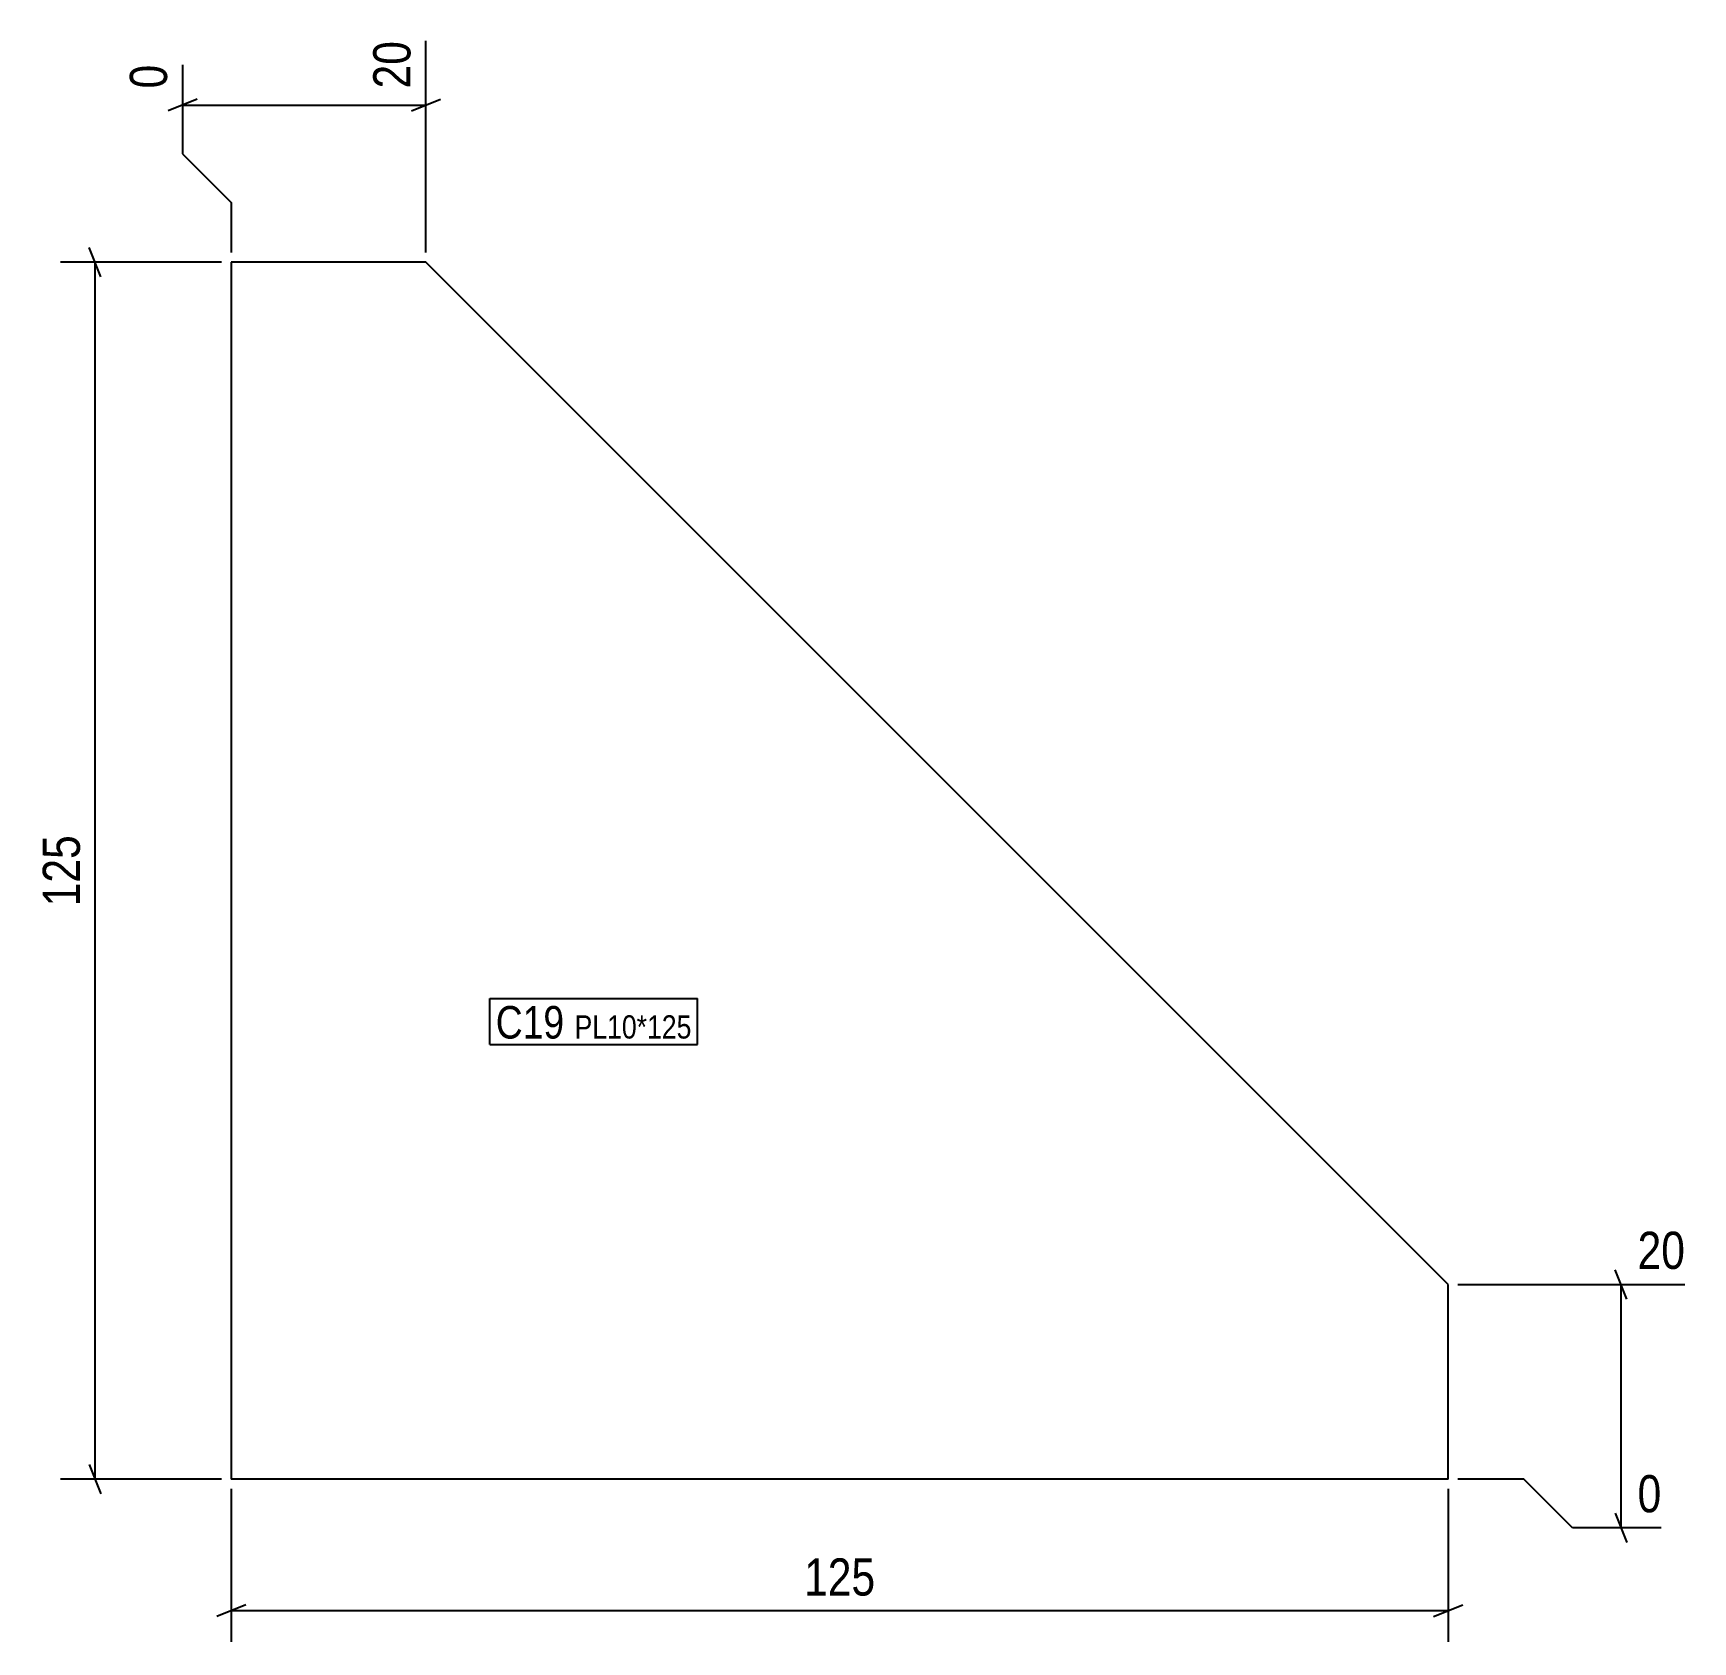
# Model space of a CAD drawing. Header units: millimetres. Extents: x 2 to 173, y 3 to 168.
import ezdxf

# ---------------------------------------------------------------- set-up
doc = ezdxf.new("R2010")
doc.units = ezdxf.units.MM
for name, color, linetype in [('MÅLSÆTNING', 7, 'Continuous'), ('STÅL', 7, 'Continuous'), ('TEKST', 7, 'Continuous')]:
    doc.layers.add(name, color=color, linetype=linetype)
doc.styles.add('Arial Narrow', font='ARIALN.TTF', dxfattribs={"height": 0.2})

msp = doc.modelspace()

# ---------------------------------------------------------------- linework, layer by layer
at = {"layer": 'MÅLSÆTNING', "color": 7, "linetype": 'Continuous'}
for p, q in [((42.55, 145.7), (42.55, 167.42)), ((17.55, 164.98), (17.55, 155.84)), ((19.05, 161.44), (16.05, 160.24)), ((17.55, 160.84), (42.55, 160.84)), ((41.05, 160.24), (44.05, 161.44)), ((17.55, 155.84), (22.55, 150.84)), ((22.55, 150.84), (22.55, 145.7)), ((9.15, 143.2), (7.95, 146.2)), ((21.55, 144.7), (5, 144.7)), ((8.55, 19.7), (8.55, 144.7)), ((165.91, 38.2), (164.71, 41.2)), ((148.55, 39.7), (171.88, 39.7)), ((165.31, 14.7), (165.31, 39.7)), ((7.95, 21.2), (9.15, 18.2)), ((21.55, 19.7), (5, 19.7)), ((155.31, 19.7), (148.55, 19.7)), ((160.31, 14.7), (155.31, 19.7)), ((22.55, 18.7), (22.55, 3)), ((147.55, 18.7), (147.55, 3)), ((164.71, 16.2), (165.91, 13.2)), ((169.45, 14.7), (160.31, 14.7)), ((24.05, 6.8), (21.05, 5.6)), ((22.55, 6.2), (147.55, 6.2)), ((146.05, 5.6), (149.05, 6.8))]:
    msp.add_line(p, q, dxfattribs=at)
at = {"layer": 'STÅL', "color": 2, "linetype": 'Continuous'}
for p, q in [((42.55, 144.7), (22.55, 144.7)), ((22.55, 144.7), (22.55, 19.7)), ((147.55, 39.7), (42.55, 144.7)), ((147.55, 19.7), (147.55, 39.7)), ((147.55, 19.7), (22.55, 19.7))]:
    msp.add_line(p, q, dxfattribs=at)

# ---------------------------------------------------------------- next in the draw order: wipeouts: each hides what was drawn before it
at = {"color": 0, "linetype": 'Continuous'}
for points in [[(41.75, 168.22), (36.15, 168.22), (36.15, 161.74), (41.75, 161.74)], [(16.75, 165.78), (11.15, 165.78), (11.15, 161.74), (16.75, 161.74)], [(172.68, 40.5), (172.68, 46.1), (166.21, 46.1), (166.21, 40.5)], [(170.25, 15.5), (170.25, 21.1), (166.21, 21.1), (166.21, 15.5)]]:
    msp.add_wipeout(points, dxfattribs=at).dxf.layer = 'MÅLSÆTNING'
at = {"color": 0}
for points, layer in [([(7.8, 86.66), (2.2, 86.66), (2.2, 77.74), (7.8, 77.74)], 'MÅLSÆTNING'), ([(89.51, 6.95), (89.51, 12.55), (80.59, 12.55), (80.59, 6.95)], 'MÅLSÆTNING'), ([(56.76, 64.96), (56.76, 68.46), (49.72, 68.46), (49.72, 64.96)], 'TEKST'), ([(69.84, 64.96), (69.84, 67.46), (57.81, 67.46), (57.81, 64.96)], 'TEKST')]:
    msp.add_wipeout(points, dxfattribs=at).dxf.layer = layer

# ---------------------------------------------------------------- next in the draw order: texts
at = {"layer": 'MÅLSÆTNING', "color": 3, "linetype": 'Continuous', "style": 'Arial Narrow'}
for s, height, p in [('20', 3.818, (40.95, 162.54)), ('0', 3.82, (15.95, 162.54))]:
    msp.add_text(s, height=height, rotation=90.0002, dxfattribs=at).set_placement(p)
at = {"layer": 'MÅLSÆTNING', "color": 3, "style": 'Arial Narrow'}
msp.add_text('125', height=3.818, rotation=90.0002, dxfattribs=at).set_placement((7, 78.54))
at = {"layer": 'MÅLSÆTNING', "color": 3, "linetype": 'Continuous', "style": 'Arial Narrow'}
for s, height, p in [('20', 3.818, (167.01, 41.3)), ('0', 3.82, (167.01, 16.3))]:
    msp.add_text(s, height=height, dxfattribs=at).set_placement(p)
at = {"layer": 'MÅLSÆTNING', "color": 3, "style": 'Arial Narrow'}
msp.add_text('125', height=3.818, dxfattribs=at).set_placement((81.39, 7.75))

# ---------------------------------------------------------------- next in the draw order: wipeouts: each hides what was drawn before it
at = {"color": 0}
for points in [[(56.76, 64.96), (56.76, 68.46), (49.72, 68.46), (49.72, 64.96)], [(69.84, 64.96), (69.84, 67.46), (57.81, 67.46), (57.81, 64.96)]]:
    msp.add_wipeout(points, dxfattribs=at).dxf.layer = 'TEKST'

# ---------------------------------------------------------------- next in the draw order: linework, layer by layer
at = {"layer": 'TEKST', "color": 7, "linetype": 'Continuous'}
for p, q in [((49.12, 69.06), (70.44, 69.06)), ((49.12, 64.36), (49.12, 69.06)), ((70.44, 64.36), (70.44, 69.06)), ((49.12, 64.36), (70.44, 64.36))]:
    msp.add_line(p, q, dxfattribs=at)

# ---------------------------------------------------------------- next in the draw order: texts
at = {"layer": 'TEKST', "color": 3, "style": 'Arial Narrow'}
for s, height, p in [('C19', 3.34, (49.72, 64.96)), ('PL10*125', 2.386, (57.81, 64.96))]:
    msp.add_text(s, height=height, dxfattribs=at).set_placement(p)

doc.saveas('drawing.dxf')
